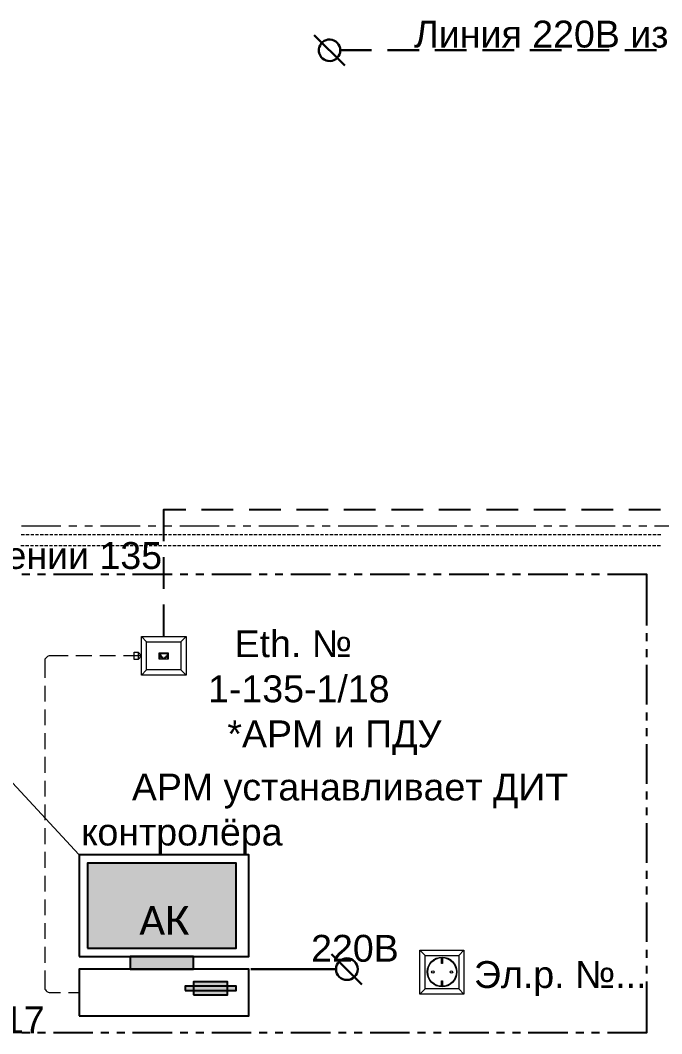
# Model space of a CAD drawing. Header units: millimetres. Extents: x -695119 to 412940, y -249585 to 622758.
# Drawn here: x 11.394 to 14.433, y 3.473 to 8.275 of the extents above; entities that cross this region are included whole.
import ezdxf

# ---------------------------------------------------------------- set-up
doc = ezdxf.new("R2010")
doc.units = ezdxf.units.MM
doc.layers.add('PDF _0', color=7, linetype='Continuous', lineweight=9)
for name, color, linetype in [('PDF __19D-Телекоммуникационные шкафы', 7, 'Continuous'), ('PDF _PDF _Геометрия', 5, 'Continuous'), ('PDF _PDF _Оформление-Надписи', 7, 'Continuous'), ('PDF _PDF _Сплошная заливка', 5, 'Continuous'), ('PDF _UTP', 1, 'Continuous'), ('PDF _Текст', 7, 'Continuous')]:
    doc.layers.add(name, color=color, linetype=linetype)
doc.layers.add('PDF __СС_КНС-Внешние связи', color=7, linetype='Continuous', true_color=0x535353)
doc.styles.add('PDF Arial', font='arial.ttf')
doc.styles.add('PDF Calibri', font='calibri.ttf')

msp = doc.modelspace()

# ---------------------------------------------------------------- linework, layer by layer
at = {"layer": 'PDF _0', "color": 252, "lineweight": 30, "true_color": 0x989898}
for points in [[(12.8685, 3.8503), (13.0127, 3.7061)], [(12.8902, 3.7786), (12.4868, 3.7786)]]:
    msp.add_lwpolyline(points, dxfattribs=at)
msp.add_circle((12.9415, 3.7791), 0.0513, dxfattribs=at)
at = {"layer": 'PDF __19D-Телекоммуникационные шкафы', "color": 5, "lineweight": 25}
for points in [[(12.0735, 5.8063), (12.0735, 5.9563), (12.1776, 5.9563)], [(12.2526, 5.9563), (12.4027, 5.9563)], [(12.4777, 5.9563), (12.6277, 5.9563)], [(12.7027, 5.9563), (12.8527, 5.9563)], [(12.9277, 5.9563), (13.0777, 5.9563)], [(13.1527, 5.9563), (13.3027, 5.9563)], [(13.3777, 5.9563), (13.5277, 5.9563)], [(13.6028, 5.9563), (13.7528, 5.9563)], [(13.8278, 5.9563), (13.9778, 5.9563)], [(14.0528, 5.9563), (14.2028, 5.9563)], [(14.2778, 5.9563), (14.4278, 5.9563)], [(12.0735, 5.5813), (12.0735, 5.7313)], [(12.0735, 5.3563), (12.0735, 5.5063)]]:
    msp.add_lwpolyline(points, dxfattribs=at)
at = {"layer": 'PDF __19D-Телекоммуникационные шкафы', "lineweight": 0}
for points in [[(11.5868, 5.8771), (11.3992, 5.8771)], [(11.6618, 5.8771), (11.6243, 5.8771)], [(11.7368, 5.8771), (11.6993, 5.8771)], [(11.9618, 5.8771), (11.7743, 5.8771)], [(12.0368, 5.8771), (11.9993, 5.8771)], [(12.1118, 5.8771), (12.0743, 5.8771)], [(12.3368, 5.8771), (12.1493, 5.8771)], [(12.4118, 5.8771), (12.3743, 5.8771)], [(12.4868, 5.8771), (12.4493, 5.8771)], [(12.7119, 5.8771), (12.5243, 5.8771)], [(12.7869, 5.8771), (12.7494, 5.8771)], [(12.8619, 5.8771), (12.8244, 5.8771)], [(13.0869, 5.8771), (12.8994, 5.8771)], [(13.1619, 5.8771), (13.1244, 5.8771)], [(13.2369, 5.8771), (13.1994, 5.8771)], [(13.4619, 5.8771), (13.2744, 5.8771)], [(13.5369, 5.8771), (13.4994, 5.8771)], [(13.6119, 5.8771), (13.5744, 5.8771)], [(13.8369, 5.8771), (13.6494, 5.8771)], [(13.9119, 5.8771), (13.8744, 5.8771)], [(13.987, 5.8771), (13.9494, 5.8771)], [(14.212, 5.8771), (14.0245, 5.8771)], [(14.287, 5.8771), (14.2495, 5.8771)], [(14.362, 5.8771), (14.3245, 5.8771)], [(14.6103, 5.6696), (14.6103, 5.8771), (14.3995, 5.8771)]]:
    msp.add_lwpolyline(points, dxfattribs=at)
at = {"layer": 'PDF __19D-Телекоммуникационные шкафы', "lineweight": 25}
for points in [[(11.4009, 5.6505), (11.4384, 5.6505)], [(11.4759, 5.6505), (11.5134, 5.6505)], [(11.5509, 5.6505), (11.7384, 5.6505)], [(11.7759, 5.6505), (11.8134, 5.6505)], [(11.8509, 5.6505), (11.8885, 5.6505)], [(11.926, 5.6505), (12.1135, 5.6505)], [(12.151, 5.6505), (12.1885, 5.6505)], [(12.226, 5.6505), (12.2635, 5.6505)], [(12.301, 5.6505), (12.4885, 5.6505)], [(12.526, 5.6505), (12.5635, 5.6505)], [(12.601, 5.6505), (12.6385, 5.6505)], [(12.676, 5.6505), (12.8635, 5.6505)], [(12.901, 5.6505), (12.9385, 5.6505)], [(12.976, 5.6505), (13.0135, 5.6505)], [(13.051, 5.6505), (13.2386, 5.6505)], [(13.2761, 5.6505), (13.3136, 5.6505)], [(13.3511, 5.6505), (13.3886, 5.6505)], [(13.4261, 5.6505), (13.6136, 5.6505)], [(13.6511, 5.6505), (13.6886, 5.6505)], [(13.7261, 5.6505), (13.7636, 5.6505)], [(13.8011, 5.6505), (13.9886, 5.6505)], [(14.0261, 5.6505), (14.0636, 5.6505)], [(14.1011, 5.6505), (14.1386, 5.6505)], [(14.1761, 5.6505), (14.3603, 5.6505), (14.3603, 5.4079)], [(14.3603, 5.3704), (14.3603, 5.3329)], [(14.3603, 5.2954), (14.3603, 5.2579)], [(14.3603, 5.2204), (14.3603, 5.0329)], [(14.3603, 4.9954), (14.3603, 4.9579)], [(14.3603, 4.9204), (14.3603, 4.8829)], [(14.3603, 4.8454), (14.3603, 4.6579)], [(14.3603, 4.6204), (14.3603, 4.5829)], [(14.3603, 4.5454), (14.3603, 4.5079)], [(14.3603, 4.4704), (14.3603, 4.2828)], [(14.3603, 4.2453), (14.3603, 4.2078)], [(14.3603, 4.1703), (14.3603, 4.1328)], [(14.3603, 4.0953), (14.3603, 3.9078)], [(14.3603, 3.8703), (14.3603, 3.8328)], [(14.3603, 3.7953), (14.3603, 3.7578)], [(14.3603, 3.7203), (14.3603, 3.4778), (14.1761, 3.4778)], [(11.4384, 3.4778), (11.4009, 3.4778)], [(11.5134, 3.4778), (11.4759, 3.4778)], [(11.7384, 3.4778), (11.5509, 3.4778)], [(11.8134, 3.4778), (11.7759, 3.4778)], [(11.8885, 3.4778), (11.8509, 3.4778)], [(12.1135, 3.4778), (11.926, 3.4778)], [(12.1885, 3.4778), (12.151, 3.4778)], [(12.2635, 3.4778), (12.226, 3.4778)], [(12.4885, 3.4778), (12.301, 3.4778)], [(12.5635, 3.4778), (12.526, 3.4778)], [(12.6385, 3.4778), (12.601, 3.4778)], [(12.8635, 3.4778), (12.676, 3.4778)], [(12.9385, 3.4778), (12.901, 3.4778)], [(13.0135, 3.4778), (12.976, 3.4778)], [(13.2386, 3.4778), (13.051, 3.4778)], [(13.3136, 3.4778), (13.2761, 3.4778)], [(13.3886, 3.4778), (13.3511, 3.4778)], [(13.6136, 3.4778), (13.4261, 3.4778)], [(13.6886, 3.4778), (13.6511, 3.4778)], [(13.7636, 3.4778), (13.7261, 3.4778)], [(13.9886, 3.4778), (13.8011, 3.4778)], [(14.0636, 3.4778), (14.0261, 3.4778)], [(14.1386, 3.4778), (14.1011, 3.4778)]]:
    msp.add_lwpolyline(points, dxfattribs=at)
at = {"layer": 'PDF __СС_КНС-Внешние связи', "lineweight": 0}
msp.add_lwpolyline([(11.6709, 4.3228), (10.8842, 5.1704), (10.8584, 5.1704)], dxfattribs=at)
at = {"layer": 'PDF __СС_КНС-Внешние связи', "lineweight": 15, "transparency": 33554559}
msp.add_solid([(11.6718, 4.3228), (11.6726, 4.3212), (11.6709, 4.3228)], dxfattribs=at)
at = {"layer": 'PDF _PDF _Геометрия', "lineweight": 25}
for points in [[(11.6726, 3.8386), (12.4768, 3.8386), (12.4768, 4.3212), (11.6726, 4.3212)], [(11.7126, 3.8786), (12.4168, 3.8786), (12.4168, 4.2812), (11.7126, 4.2812)], [(11.9143, 3.7786), (12.2151, 3.7786), (12.2151, 3.8386), (11.9143, 3.8386)], [(11.6726, 3.5578), (12.4768, 3.5578), (12.4768, 3.7786), (11.6726, 3.7786)], [(12.1751, 3.6778), (12.4168, 3.6778), (12.4168, 3.6978), (12.1751, 3.6978)], [(12.2151, 3.6578), (12.376, 3.6578), (12.376, 3.7186), (12.2151, 3.7186)]]:
    msp.add_lwpolyline(points, close=True, dxfattribs=at)
at = {"layer": 'PDF _PDF _Оформление-Надписи', "lineweight": 0}
for points in [[(11.9676, 5.3554), (12.1801, 5.3554), (12.1801, 5.1712), (11.9676, 5.1712)], [(11.9926, 5.3304), (12.1543, 5.3304), (12.1543, 5.1971), (11.9926, 5.1971)], [(12.0918, 5.2479), (12.0526, 5.2479), (12.0526, 5.2771), (12.0918, 5.2771)], [(12.0918, 5.2479), (12.0526, 5.2479), (12.0526, 5.2771), (12.0918, 5.2771)], [(12.0718, 5.2746), (12.0893, 5.2746), (12.0893, 5.2613), (12.0835, 5.2613), (12.0835, 5.2554), (12.0768, 5.2554), (12.0768, 5.2496), (12.0668, 5.2496), (12.0668, 5.2554), (12.061, 5.2554), (12.061, 5.2613), (12.0551, 5.2613), (12.0551, 5.2746)], [(12.0718, 5.2746), (12.0893, 5.2746), (12.0893, 5.2613), (12.0835, 5.2613), (12.0835, 5.2554), (12.0768, 5.2554), (12.0768, 5.2496), (12.0668, 5.2496), (12.0668, 5.2554), (12.061, 5.2554), (12.061, 5.2613), (12.0551, 5.2613), (12.0551, 5.2746)], [(12.0951, 5.2479), (12.0568, 5.2479), (12.0568, 5.2771), (12.0951, 5.2771)], [(12.0951, 5.2479), (12.0568, 5.2479), (12.0568, 5.2771), (12.0951, 5.2771)], [(12.076, 5.2746), (12.0926, 5.2746), (12.0926, 5.2613), (12.0868, 5.2613), (12.0868, 5.2554), (12.081, 5.2554), (12.081, 5.2496), (12.071, 5.2496), (12.071, 5.2554), (12.0651, 5.2554), (12.0651, 5.2613), (12.0593, 5.2613), (12.0593, 5.2746)], [(12.076, 5.2746), (12.0926, 5.2746), (12.0926, 5.2613), (12.0868, 5.2613), (12.0868, 5.2554), (12.081, 5.2554), (12.081, 5.2496), (12.071, 5.2496), (12.071, 5.2554), (12.0651, 5.2554), (12.0651, 5.2613), (12.0593, 5.2613), (12.0593, 5.2746)], [(13.2877, 3.8695), (13.4961, 3.8695), (13.4961, 3.6603), (13.2877, 3.6603)], [(13.3127, 3.8445), (13.4711, 3.8445), (13.4711, 3.6861), (13.3127, 3.6861)]]:
    msp.add_lwpolyline(points, close=True, dxfattribs=at)
for points in [[(11.9926, 5.3304), (11.9676, 5.3554)], [(12.1543, 5.3304), (12.1801, 5.3554)], [(11.9926, 5.1971), (11.9676, 5.1712)], [(12.1543, 5.1971), (12.1801, 5.1712)], [(13.2877, 3.8695), (13.3127, 3.8445)], [(13.4711, 3.8445), (13.4961, 3.8695)], [(13.3952, 3.8328), (13.3944, 3.8061), (13.3894, 3.8061), (13.3894, 3.8328)], [(13.3894, 3.6978), (13.3894, 3.7245), (13.3944, 3.7245), (13.3944, 3.6978)], [(13.2877, 3.6603), (13.3127, 3.6861)], [(13.4711, 3.6861), (13.4961, 3.6603)]]:
    msp.add_lwpolyline(points, dxfattribs=at)
for centre, radius in [((13.3923, 3.7657), 0.0704), ((13.3923, 3.7657), 0.0704), ((13.3923, 3.7657), 0.0679), ((13.3482, 3.7657), 0.00625), ((13.4365, 3.7657), 0.00625)]:
    msp.add_circle(centre, radius, dxfattribs=at)
at = {"layer": 'PDF _PDF _Сплошная заливка', "color": 7, "lineweight": 15, "true_color": 0xffffff, "transparency": 33554559}
for points in [[(12.4168, 4.2812), (11.7126, 4.2812), (12.4168, 3.8786)], [(11.7126, 4.2812), (12.4168, 3.8786), (11.7126, 3.8786)]]:
    msp.add_solid(points, dxfattribs=at)
at = {"layer": 'PDF _PDF _Сплошная заливка', "lineweight": 15, "transparency": 33554559}
for points in [[(12.2151, 3.8386), (11.9143, 3.8386), (12.2151, 3.7786)], [(11.9143, 3.8386), (12.2151, 3.7786), (11.9143, 3.7786)], [(12.4168, 3.6978), (12.1751, 3.6978), (12.4168, 3.6778)], [(12.1751, 3.6978), (12.4168, 3.6778), (12.1751, 3.6778)], [(12.376, 3.7186), (12.2151, 3.7186), (12.376, 3.6578)], [(12.2151, 3.7186), (12.376, 3.6578), (12.2151, 3.6578)]]:
    msp.add_solid(points, dxfattribs=at)
at = {"layer": 'PDF _UTP', "color": 30, "lineweight": 30, "true_color": 0xf26621}
for points in [[(12.7869, 8.204), (12.931, 8.0606)], [(13.0585, 8.1323), (12.9102, 8.1323), (12.9094, 8.1423), (12.9069, 8.1515), (12.9019, 8.1598), (12.896, 8.1673), (12.8885, 8.174), (12.8802, 8.179), (12.871, 8.1815), (12.8619, 8.1832), (12.8519, 8.1832), (12.8427, 8.1807), (12.8335, 8.1765), (12.826, 8.1707), (12.8194, 8.164), (12.8144, 8.1557), (12.8102, 8.1465), (12.8085, 8.1373), (12.8085, 8.1273), (12.8102, 8.1181), (12.8144, 8.109), (12.8194, 8.1006), (12.826, 8.094), (12.8335, 8.0881), (12.8427, 8.084), (12.8519, 8.0823), (12.8619, 8.0815), (12.871, 8.0831), (12.8802, 8.0856), (12.8885, 8.0906), (12.896, 8.0973), (12.9019, 8.1048), (12.9069, 8.1131), (12.9094, 8.1223), (12.9102, 8.1323)], [(13.2836, 8.1323), (13.1336, 8.1323)], [(13.5086, 8.1323), (13.3586, 8.1323)], [(13.7336, 8.1323), (13.5836, 8.1323)], [(13.9586, 8.1323), (13.8086, 8.1323)], [(14.1836, 8.1323), (14.0336, 8.1323)], [(14.4087, 8.1323), (14.2586, 8.1323)]]:
    msp.add_lwpolyline(points, dxfattribs=at)
at = {"layer": 'PDF _UTP', "lineweight": 0}
for points in [[(11.4134, 5.8363), (11.3984, 5.8363)], [(11.4359, 5.8363), (11.4209, 5.8363)], [(11.4584, 5.8363), (11.4434, 5.8363)], [(11.4809, 5.8363), (11.4659, 5.8363)], [(11.5034, 5.8363), (11.4884, 5.8363)], [(11.5259, 5.8363), (11.5109, 5.8363)], [(11.5484, 5.8363), (11.5334, 5.8363)], [(11.5709, 5.8363), (11.5559, 5.8363)], [(11.5934, 5.8363), (11.5784, 5.8363)], [(11.6159, 5.8363), (11.6009, 5.8363)], [(11.6384, 5.8363), (11.6234, 5.8363)], [(11.6609, 5.8363), (11.6459, 5.8363)], [(11.6834, 5.8363), (11.6684, 5.8363)], [(11.7059, 5.8363), (11.6909, 5.8363)], [(11.7284, 5.8363), (11.7134, 5.8363)], [(11.7509, 5.8363), (11.7359, 5.8363)], [(11.7734, 5.8363), (11.7584, 5.8363)], [(11.7959, 5.8363), (11.7809, 5.8363)], [(11.8184, 5.8363), (11.8034, 5.8363)], [(11.8409, 5.8363), (11.8259, 5.8363)], [(11.8634, 5.8363), (11.8484, 5.8363)], [(11.886, 5.8363), (11.8709, 5.8363)], [(11.9085, 5.8363), (11.8935, 5.8363)], [(11.931, 5.8363), (11.916, 5.8363)], [(11.9535, 5.8363), (11.9385, 5.8363)], [(11.976, 5.8363), (11.961, 5.8363)], [(11.9985, 5.8363), (11.9835, 5.8363)], [(12.021, 5.8363), (12.006, 5.8363)], [(12.0435, 5.8363), (12.0285, 5.8363)], [(12.066, 5.8363), (12.051, 5.8363)], [(12.0885, 5.8363), (12.0735, 5.8363)], [(12.111, 5.8363), (12.096, 5.8363)], [(12.1335, 5.8363), (12.1185, 5.8363)], [(12.156, 5.8363), (12.141, 5.8363)], [(12.1785, 5.8363), (12.1635, 5.8363)], [(12.201, 5.8363), (12.186, 5.8363)], [(12.2235, 5.8363), (12.2085, 5.8363)], [(12.246, 5.8363), (12.231, 5.8363)], [(12.2685, 5.8363), (12.2535, 5.8363)], [(12.291, 5.8363), (12.276, 5.8363)], [(12.3135, 5.8363), (12.2985, 5.8363)], [(12.336, 5.8363), (12.321, 5.8363)], [(12.3585, 5.8363), (12.3435, 5.8363)], [(12.381, 5.8363), (12.366, 5.8363)], [(12.4035, 5.8363), (12.3885, 5.8363)], [(12.426, 5.8363), (12.411, 5.8363)], [(12.4485, 5.8363), (12.4335, 5.8363)], [(12.471, 5.8363), (12.456, 5.8363)], [(12.4935, 5.8363), (12.4785, 5.8363)], [(12.516, 5.8363), (12.501, 5.8363)], [(12.5385, 5.8363), (12.5235, 5.8363)], [(12.561, 5.8363), (12.546, 5.8363)], [(12.5835, 5.8363), (12.5685, 5.8363)], [(12.606, 5.8363), (12.591, 5.8363)], [(12.6285, 5.8363), (12.6135, 5.8363)], [(12.651, 5.8363), (12.636, 5.8363)], [(12.6735, 5.8363), (12.6585, 5.8363)], [(12.696, 5.8363), (12.681, 5.8363)], [(12.7185, 5.8363), (12.7035, 5.8363)], [(12.741, 5.8363), (12.726, 5.8363)], [(12.7635, 5.8363), (12.7485, 5.8363)], [(12.786, 5.8363), (12.771, 5.8363)], [(12.8085, 5.8363), (12.7935, 5.8363)], [(12.831, 5.8363), (12.816, 5.8363)], [(12.8535, 5.8363), (12.8385, 5.8363)], [(12.876, 5.8363), (12.861, 5.8363)], [(12.8985, 5.8363), (12.8835, 5.8363)], [(12.921, 5.8363), (12.906, 5.8363)], [(12.9435, 5.8363), (12.9285, 5.8363)], [(12.966, 5.8363), (12.951, 5.8363)], [(12.9885, 5.8363), (12.9735, 5.8363)], [(13.011, 5.8363), (12.996, 5.8363)], [(13.0335, 5.8363), (13.0185, 5.8363)], [(13.056, 5.8363), (13.041, 5.8363)], [(13.0785, 5.8363), (13.0635, 5.8363)], [(13.101, 5.8363), (13.086, 5.8363)], [(13.1235, 5.8363), (13.1085, 5.8363)], [(13.1461, 5.8363), (13.1311, 5.8363)], [(13.1686, 5.8363), (13.1536, 5.8363)], [(13.1911, 5.8363), (13.1761, 5.8363)], [(13.2136, 5.8363), (13.1986, 5.8363)], [(13.2361, 5.8363), (13.2211, 5.8363)], [(13.2586, 5.8363), (13.2436, 5.8363)], [(13.2811, 5.8363), (13.2661, 5.8363)], [(13.3036, 5.8363), (13.2886, 5.8363)], [(13.3261, 5.8363), (13.3111, 5.8363)], [(13.3486, 5.8363), (13.3336, 5.8363)], [(13.3711, 5.8363), (13.3561, 5.8363)], [(13.3936, 5.8363), (13.3786, 5.8363)], [(13.4161, 5.8363), (13.4011, 5.8363)], [(13.4386, 5.8363), (13.4236, 5.8363)], [(13.4611, 5.8363), (13.4461, 5.8363)], [(13.4836, 5.8363), (13.4686, 5.8363)], [(13.5061, 5.8363), (13.4911, 5.8363)], [(13.5286, 5.8363), (13.5136, 5.8363)], [(13.5511, 5.8363), (13.5361, 5.8363)], [(13.5736, 5.8363), (13.5586, 5.8363)], [(13.5961, 5.8363), (13.5811, 5.8363)], [(13.6186, 5.8363), (13.6036, 5.8363)], [(13.6411, 5.8363), (13.6261, 5.8363)], [(13.6636, 5.8363), (13.6486, 5.8363)], [(13.6861, 5.8363), (13.6711, 5.8363)], [(13.7086, 5.8363), (13.6936, 5.8363)], [(13.7311, 5.8363), (13.7161, 5.8363)], [(13.7536, 5.8363), (13.7386, 5.8363)], [(13.7761, 5.8363), (13.7611, 5.8363)], [(13.7986, 5.8363), (13.7836, 5.8363)], [(13.8211, 5.8363), (13.8061, 5.8363)], [(13.8436, 5.8363), (13.8286, 5.8363)], [(13.8661, 5.8363), (13.8511, 5.8363)], [(13.8886, 5.8363), (13.8736, 5.8363)], [(13.9111, 5.8363), (13.8961, 5.8363)], [(13.9336, 5.8363), (13.9186, 5.8363)], [(13.9561, 5.8363), (13.9411, 5.8363)], [(13.9786, 5.8363), (13.9636, 5.8363)], [(14.0011, 5.8363), (13.9861, 5.8363)], [(14.0236, 5.8363), (14.0086, 5.8363)], [(14.0461, 5.8363), (14.0311, 5.8363)], [(14.0686, 5.8363), (14.0536, 5.8363)], [(14.0911, 5.8363), (14.0761, 5.8363)], [(14.1136, 5.8363), (14.0986, 5.8363)], [(14.1361, 5.8363), (14.1211, 5.8363)], [(14.1586, 5.8363), (14.1436, 5.8363)], [(14.1811, 5.8363), (14.1661, 5.8363)], [(14.2036, 5.8363), (14.1886, 5.8363)], [(14.2261, 5.8363), (14.2111, 5.8363)], [(14.2486, 5.8363), (14.2336, 5.8363)], [(14.2711, 5.8363), (14.2561, 5.8363)], [(14.2936, 5.8363), (14.2786, 5.8363)], [(14.3161, 5.8363), (14.3011, 5.8363)], [(14.3386, 5.8363), (14.3236, 5.8363)], [(14.3611, 5.8363), (14.3461, 5.8363)], [(14.3837, 5.8363), (14.3686, 5.8363)], [(14.4062, 5.8363), (14.3912, 5.8363)], [(14.4287, 5.8363), (14.4137, 5.8363)], [(11.3967, 5.7863), (11.4117, 5.7863)], [(11.4192, 5.7863), (11.4342, 5.7863)], [(11.4417, 5.7863), (11.4567, 5.7863)], [(11.4643, 5.7863), (11.4793, 5.7863)], [(11.4868, 5.7863), (11.5018, 5.7863)], [(11.5093, 5.7863), (11.5243, 5.7863)], [(11.5318, 5.7863), (11.5468, 5.7863)], [(11.5543, 5.7863), (11.5693, 5.7863)], [(11.5768, 5.7863), (11.5918, 5.7863)], [(11.5993, 5.7863), (11.6143, 5.7863)], [(11.6218, 5.7863), (11.6368, 5.7863)], [(11.6443, 5.7863), (11.6593, 5.7863)], [(11.6668, 5.7863), (11.6818, 5.7863)], [(11.6893, 5.7863), (11.7043, 5.7863)], [(11.7118, 5.7863), (11.7268, 5.7863)], [(11.7343, 5.7863), (11.7493, 5.7863)], [(11.7568, 5.7863), (11.7718, 5.7863)], [(11.7793, 5.7863), (11.7943, 5.7863)], [(11.8018, 5.7863), (11.8168, 5.7863)], [(11.8243, 5.7863), (11.8393, 5.7863)], [(11.8468, 5.7863), (11.8618, 5.7863)], [(11.8693, 5.7863), (11.8843, 5.7863)], [(11.8918, 5.7863), (11.9068, 5.7863)], [(11.9143, 5.7863), (11.9293, 5.7863)], [(11.9368, 5.7863), (11.9518, 5.7863)], [(11.9593, 5.7863), (11.9743, 5.7863)], [(11.9818, 5.7863), (11.9968, 5.7863)], [(12.0043, 5.7863), (12.0193, 5.7863)], [(12.0268, 5.7863), (12.0418, 5.7863)], [(12.0493, 5.7863), (12.0643, 5.7863)], [(12.0718, 5.7863), (12.0868, 5.7863)], [(12.0943, 5.7863), (12.1093, 5.7863)], [(12.1168, 5.7863), (12.1318, 5.7863)], [(12.1393, 5.7863), (12.1543, 5.7863)], [(12.1618, 5.7863), (12.1768, 5.7863)], [(12.1843, 5.7863), (12.1993, 5.7863)], [(12.2068, 5.7863), (12.2218, 5.7863)], [(12.2293, 5.7863), (12.2443, 5.7863)], [(12.2518, 5.7863), (12.2668, 5.7863)], [(12.2743, 5.7863), (12.2893, 5.7863)], [(12.2968, 5.7863), (12.3118, 5.7863)], [(12.3193, 5.7863), (12.3343, 5.7863)], [(12.3418, 5.7863), (12.3568, 5.7863)], [(12.3643, 5.7863), (12.3793, 5.7863)], [(12.3868, 5.7863), (12.4018, 5.7863)], [(12.4093, 5.7863), (12.4243, 5.7863)], [(12.4318, 5.7863), (12.4468, 5.7863)], [(12.4543, 5.7863), (12.4693, 5.7863)], [(12.4768, 5.7863), (12.4918, 5.7863)], [(12.4993, 5.7863), (12.5143, 5.7863)], [(12.5218, 5.7863), (12.5368, 5.7863)], [(12.5443, 5.7863), (12.5593, 5.7863)], [(12.5668, 5.7863), (12.5818, 5.7863)], [(12.5893, 5.7863), (12.6043, 5.7863)], [(12.6118, 5.7863), (12.6268, 5.7863)], [(12.6343, 5.7863), (12.6493, 5.7863)], [(12.6568, 5.7863), (12.6718, 5.7863)], [(12.6793, 5.7863), (12.6943, 5.7863)], [(12.7018, 5.7863), (12.7169, 5.7863)], [(12.7244, 5.7863), (12.7394, 5.7863)], [(12.7469, 5.7863), (12.7619, 5.7863)], [(12.7694, 5.7863), (12.7844, 5.7863)], [(12.7919, 5.7863), (12.8069, 5.7863)], [(12.8144, 5.7863), (12.8294, 5.7863)], [(12.8369, 5.7863), (12.8519, 5.7863)], [(12.8594, 5.7863), (12.8744, 5.7863)], [(12.8819, 5.7863), (12.8969, 5.7863)], [(12.9044, 5.7863), (12.9194, 5.7863)], [(12.9269, 5.7863), (12.9419, 5.7863)], [(12.9494, 5.7863), (12.9644, 5.7863)], [(12.9719, 5.7863), (12.9869, 5.7863)], [(12.9944, 5.7863), (13.0094, 5.7863)], [(13.0169, 5.7863), (13.0319, 5.7863)], [(13.0394, 5.7863), (13.0544, 5.7863)], [(13.0619, 5.7863), (13.0769, 5.7863)], [(13.0844, 5.7863), (13.0994, 5.7863)], [(13.1069, 5.7863), (13.1219, 5.7863)], [(13.1294, 5.7863), (13.1444, 5.7863)], [(13.1519, 5.7863), (13.1669, 5.7863)], [(13.1744, 5.7863), (13.1894, 5.7863)], [(13.1969, 5.7863), (13.2119, 5.7863)], [(13.2194, 5.7863), (13.2344, 5.7863)], [(13.2419, 5.7863), (13.2569, 5.7863)], [(13.2644, 5.7863), (13.2794, 5.7863)], [(13.2869, 5.7863), (13.3019, 5.7863)], [(13.3094, 5.7863), (13.3244, 5.7863)], [(13.3319, 5.7863), (13.3469, 5.7863)], [(13.3544, 5.7863), (13.3694, 5.7863)], [(13.3769, 5.7863), (13.3919, 5.7863)], [(13.3994, 5.7863), (13.4144, 5.7863)], [(13.4219, 5.7863), (13.4369, 5.7863)], [(13.4444, 5.7863), (13.4594, 5.7863)], [(13.4669, 5.7863), (13.4819, 5.7863)], [(13.4894, 5.7863), (13.5044, 5.7863)], [(13.5119, 5.7863), (13.5269, 5.7863)], [(13.5344, 5.7863), (13.5494, 5.7863)], [(13.5569, 5.7863), (13.5719, 5.7863)], [(13.5794, 5.7863), (13.5944, 5.7863)], [(13.6019, 5.7863), (13.6169, 5.7863)], [(13.6244, 5.7863), (13.6394, 5.7863)], [(13.6469, 5.7863), (13.6619, 5.7863)], [(13.6694, 5.7863), (13.6844, 5.7863)], [(13.6919, 5.7863), (13.7069, 5.7863)], [(13.7144, 5.7863), (13.7294, 5.7863)], [(13.7369, 5.7863), (13.7519, 5.7863)], [(13.7594, 5.7863), (13.7744, 5.7863)], [(13.7819, 5.7863), (13.7969, 5.7863)], [(13.8044, 5.7863), (13.8194, 5.7863)], [(13.8269, 5.7863), (13.8419, 5.7863)], [(13.8494, 5.7863), (13.8644, 5.7863)], [(13.8719, 5.7863), (13.8869, 5.7863)], [(13.8944, 5.7863), (13.9094, 5.7863)], [(13.9169, 5.7863), (13.9319, 5.7863)], [(13.9394, 5.7863), (13.9544, 5.7863)], [(13.962, 5.7863), (13.977, 5.7863)], [(13.9845, 5.7863), (13.9995, 5.7863)], [(14.007, 5.7863), (14.022, 5.7863)], [(14.0295, 5.7863), (14.0445, 5.7863)], [(14.052, 5.7863), (14.067, 5.7863)], [(14.0745, 5.7863), (14.0895, 5.7863)], [(14.097, 5.7863), (14.112, 5.7863)], [(14.1195, 5.7863), (14.1345, 5.7863)], [(14.142, 5.7863), (14.157, 5.7863)], [(14.1645, 5.7863), (14.1795, 5.7863)], [(14.187, 5.7863), (14.202, 5.7863)], [(14.2095, 5.7863), (14.2245, 5.7863)], [(14.232, 5.7863), (14.247, 5.7863)], [(14.2545, 5.7863), (14.2695, 5.7863)], [(14.277, 5.7863), (14.292, 5.7863)], [(14.2995, 5.7863), (14.3145, 5.7863)], [(14.322, 5.7863), (14.337, 5.7863)], [(14.3445, 5.7863), (14.3595, 5.7863)], [(14.367, 5.7863), (14.382, 5.7863)], [(14.3895, 5.7863), (14.4045, 5.7863)], [(14.412, 5.7863), (14.427, 5.7863)]]:
    msp.add_lwpolyline(points, dxfattribs=at)
at = {"layer": 'PDF _UTP', "color": 5, "lineweight": 0}
for points in [[(11.6201, 5.2638), (11.5351, 5.2638), (11.5309, 5.2638), (11.5268, 5.2621), (11.5226, 5.2604), (11.5193, 5.2579), (11.5159, 5.2546), (11.5134, 5.2513), (11.5109, 5.2471), (11.5101, 5.2429), (11.5101, 5.2388), (11.5101, 5.1596)], [(11.7326, 5.2638), (11.6576, 5.2638)], [(11.8451, 5.2638), (11.7701, 5.2638)], [(11.9526, 5.2463), (11.9685, 5.2638), (11.8826, 5.2638)], [(11.9685, 5.2638), (11.9526, 5.2813)], [(11.5101, 5.1221), (11.5101, 5.0471)], [(11.5101, 5.0096), (11.5101, 4.9346)], [(11.5101, 4.8971), (11.5101, 4.8221)], [(11.5101, 4.7845), (11.5101, 4.7095)], [(11.5101, 4.672), (11.5101, 4.597)], [(11.5101, 4.5595), (11.5101, 4.4845)], [(11.5101, 4.447), (11.5101, 4.372)], [(11.5101, 4.3345), (11.5101, 4.2595)], [(11.5101, 4.222), (11.5101, 4.147)], [(11.5101, 4.1095), (11.5101, 4.0345)], [(11.5101, 3.997), (11.5101, 3.922)], [(11.5101, 3.8845), (11.5101, 3.8095)], [(11.5101, 3.772), (11.5101, 3.6936), (11.5101, 3.6895), (11.5109, 3.6845), (11.5134, 3.6811), (11.5159, 3.677), (11.5193, 3.6736), (11.5226, 3.6711), (11.5268, 3.6695), (11.5309, 3.6686), (11.5351, 3.6678), (11.5851, 3.6678)], [(11.6226, 3.6678), (11.6726, 3.6678)]]:
    msp.add_lwpolyline(points, dxfattribs=at)
msp.add_lwpolyline([(11.9335, 5.2463), (11.9335, 5.2813), (11.9526, 5.2813), (11.9526, 5.2463)], close=True, dxfattribs=at)

# ---------------------------------------------------------------- texts
at = {"layer": 'PDF _Текст', "color": 252, "lineweight": 15, "true_color": 0x989898, "attachment_point": 7, "style": 'PDF Arial'}
for s, insert, char_height in [('Линия 220В из ЩР', (13.2602, 8.1086), 0.127311), ('Eth. №', (12.4093, 5.2558), 0.12731), ('1-135-1/18', (12.2835, 5.0416), 0.12731), ('*АРМ и ПДУ', (12.3752, 4.7933), 0.12731), ('АРМ устанавливает ДИТ', (11.9226, 4.5399), 0.127311), ('контролёра', (11.6818, 4.3266), 0.12731), ('220В', (12.7719, 3.8124), 0.12731), ('Эл.р. №...', (13.5436, 3.6515), 0.12731), ('1-135-1/17', (10.6492, 3.4732), 0.12731)]:
    msp.add_mtext(s, dxfattribs=dict(at, insert=insert, char_height=char_height))
at = {"layer": 'PDF _Текст', "color": 8, "lineweight": 15, "true_color": 0x767676, "attachment_point": 7}
for s, insert, char_height, style in [('Вестибюль в помещении 135', (9.6491, 5.6384), 0.127311, 'PDF Arial'), ('АК', (11.9576, 3.9418), 0.13607, 'PDF Calibri')]:
    msp.add_mtext(s, dxfattribs=dict(at, insert=insert, char_height=char_height, style=style))

doc.saveas('drawing.dxf')
